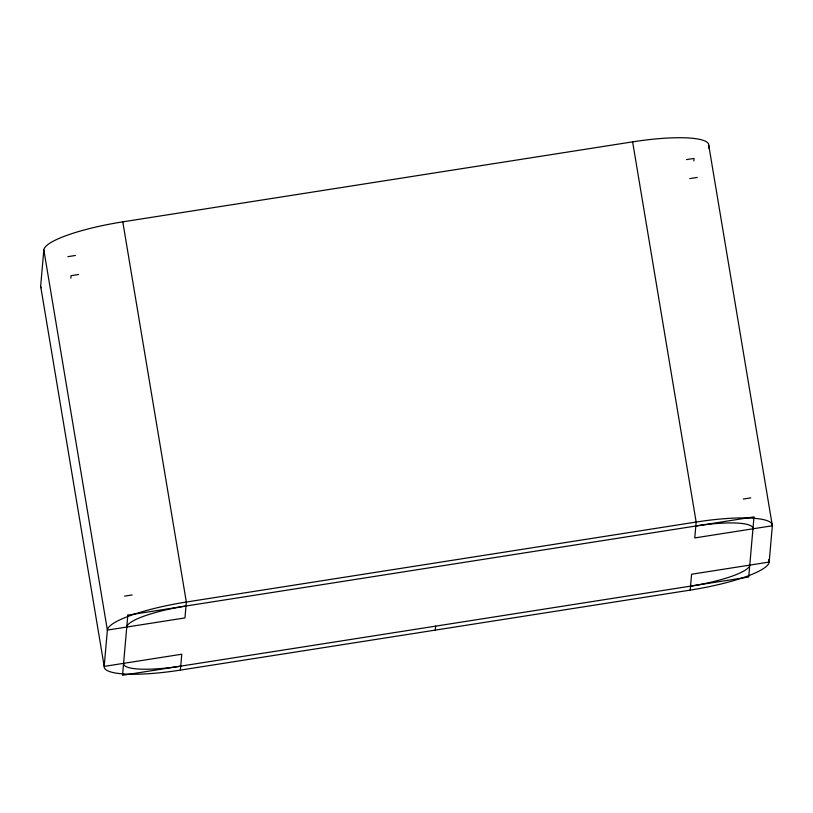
<?xml version="1.0" encoding="UTF-8"?>
<svg xmlns="http://www.w3.org/2000/svg" width="813" height="813" viewBox="0 0 813 813"><rect width="100%" height="100%" fill="white"/><g stroke="black" fill="none" stroke-linecap="round" stroke-linejoin="round"><path stroke-width="1.22" d="M40.65 286.206L43.831 249.896A78.627 15.457 -9.5 0 1 122.793 221.847L632.616 141.858A78.627 15.457 -9.5 0 1 708.804 145.568L772.35 525.757L769.169 562.068A78.627 15.457 -9.5 0 1 690.207 590.116L180.384 670.105A78.627 15.457 -9.5 0 1 104.196 666.396L40.65 286.206A78.627 15.457 -9.5 0 0 40.935 287.802M70.853 278.178L71.077 275.678L78.597 274.499M180.384 670.105L181.777 654.221L104.196 666.396L107.367 630.085L43.831 249.896M435.29 630.116L435.646 626.142M693.865 160.933L694.078 158.423L686.558 159.602M708.59 148.068L708.804 145.568M690.207 590.116L691.589 574.232L769.169 562.068L768.752 559.568M67.896 256.664L75.426 255.485M689.729 178.616L697.259 177.437M124.633 596.122L132.163 594.943M743.295 499.06L750.816 497.881M632.616 141.858L696.162 522.048L694.769 537.932L772.35 525.757A78.627 15.457 -9.5 0 0 696.162 522.048L186.34 602.037A78.627 15.457 -9.5 0 0 107.367 630.085L184.947 617.921L186.34 602.037L122.793 221.847M180.73 666.132A58.973 11.595 -9.5 0 1 123.586 663.347M749.779 565.106A58.973 11.595 -9.5 0 1 690.552 586.153M126.767 627.047A58.973 11.595 -9.5 0 1 185.994 606M695.816 526.021A58.973 11.595 -9.5 0 1 752.95 528.806M127.814 615.136L122.55 675.268L748.732 577.017L753.997 516.885L127.814 615.136"/></g></svg>
